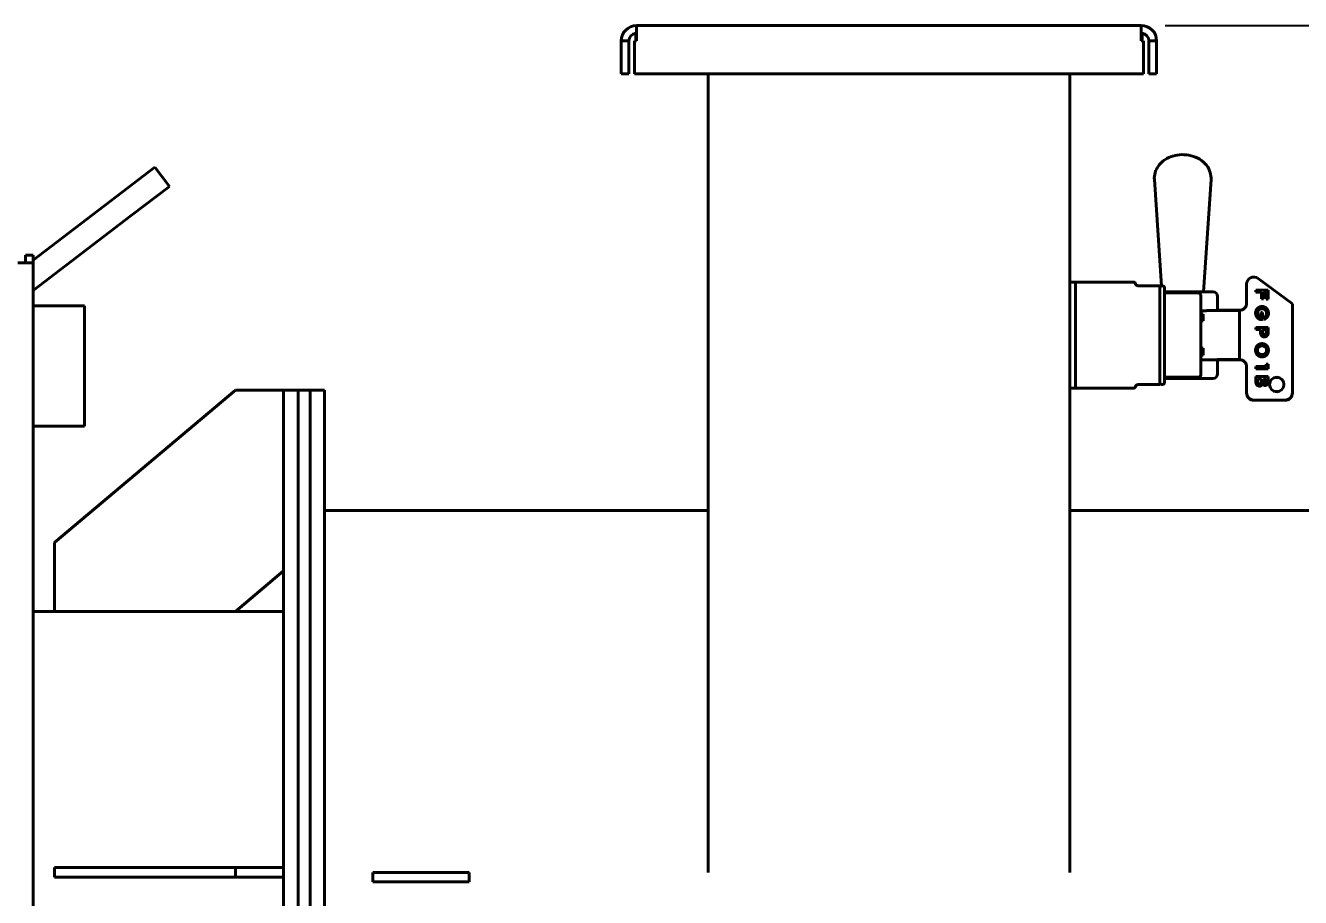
# Model space of a CAD drawing. Header units: millimetres. Extents: x 0 to 4756, y 0 to 3364.
# Drawn here: x 1486 to 2015, y 2426 to 2788 of the extents above; entities that cross this region are included whole.
import ezdxf

# ---------------------------------------------------------------- set-up
doc = ezdxf.new("R2010")
doc.units = ezdxf.units.MM
doc.header["$LTSCALE"] = 4
doc.layers.add('가시적인 것(ISO)', color=3, linetype='Continuous', lineweight=40)
doc.layers.add('치수(ISO)', color=2, linetype='Continuous', lineweight=25)
doc.styles.add('치수 텍스트_PSTEK_POSCO', font='isocp.shx')
doc.dimstyles.new('치수_PSTEK_POSCO', dxfattribs={"dimscale": 4, "dimtxt": 5, "dimasz": 2.5, "dimexe": 2, "dimexo": 2.5, "dimgap": 1, "dimtad": 1, "dimrnd": 1e-08, "dimdsep": 46, "dimtxsty": '치수 텍스트_PSTEK_POSCO', "dimcen": 0.09, "dimdle": 10, "dimclrd": 7, "dimclre": 7, "dimclrt": 2, "dimadec": 1, "dimazin": 2, "dimtfac": 1, "dimtmove": 0, "dimatfit": 3, "dimfxl": 0, "dimtolj": 1, "dimlwd": -1, "dimlwe": -1, "dimarcsym": 0})

# ---------------------------------------------------------------- blocks, each defined once
blk = doc.blocks.new('*D29')
at = {"layer": 'Defpoints', "color": 0}
for p in [(1948.87, 2787.98), (1998.87, 2204.53), (2282.96, 2204.53)]:
    blk.add_point(p, dxfattribs=at)
at = {"layer": '치수(ISO)', "color": 7}
for p, q in [((1958.87, 2787.98), (2290.96, 2787.98)), ((2282.96, 2777.98), (2282.96, 2214.53)), ((2008.87, 2204.53), (2290.96, 2204.53))]:
    blk.add_line(p, q, dxfattribs=at)
for points in [[(2281.29, 2777.98), (2284.63, 2777.98), (2282.96, 2787.98)], [(2281.29, 2214.53), (2284.63, 2214.53), (2282.96, 2204.53)]]:
    blk.add_solid(points, dxfattribs=at)
at = {"layer": '치수(ISO)', "color": 2, "insert": (2268.96, 2459.84), "char_height": 20, "attachment_point": 4, "rotation": 90, "style": '치수 텍스트_PSTEK_POSCO'}
blk.add_mtext('\\A1;583.45', dxfattribs=at)
blk = doc.blocks.new('*D30')
at = {"layer": 'Defpoints', "color": 0}
for p in [(1948.87, 2787.98), (2095.27, 2236.78), (2215.27, 2236.78)]:
    blk.add_point(p, dxfattribs=at)
at = {"layer": '치수(ISO)', "color": 7}
for p, q in [((1958.87, 2787.98), (2223.27, 2787.98)), ((2215.27, 2777.98), (2215.27, 2246.78)), ((2105.27, 2236.78), (2223.27, 2236.78))]:
    blk.add_line(p, q, dxfattribs=at)
for points in [[(2213.6, 2777.98), (2216.94, 2777.98), (2215.27, 2787.98)], [(2213.6, 2246.78), (2216.94, 2246.78), (2215.27, 2236.78)]]:
    blk.add_solid(points, dxfattribs=at)
at = {"layer": '치수(ISO)', "color": 2, "insert": (2201.27, 2485.78), "char_height": 20, "attachment_point": 4, "rotation": 90, "style": '치수 텍스트_PSTEK_POSCO'}
blk.add_mtext('\\A1;551.2', dxfattribs=at)
blk = doc.blocks.new('*D31')
at = {"layer": 'Defpoints', "color": 0}
for p in [(1367.11, 2981.58), (1948.87, 2787.98), (2282.96, 2787.98)]:
    blk.add_point(p, dxfattribs=at)
at = {"layer": '치수(ISO)', "color": 7}
for p, q in [((1377.11, 2981.58), (2290.96, 2981.58)), ((2282.96, 2971.58), (2282.96, 2797.98)), ((1958.87, 2787.98), (2290.96, 2787.98))]:
    blk.add_line(p, q, dxfattribs=at)
for points in [[(2281.29, 2971.58), (2284.63, 2971.58), (2282.96, 2981.58)], [(2281.29, 2797.98), (2284.63, 2797.98), (2282.96, 2787.98)]]:
    blk.add_solid(points, dxfattribs=at)
at = {"layer": '치수(ISO)', "color": 2, "insert": (2268.96, 2858.25), "char_height": 20, "attachment_point": 4, "rotation": 90, "style": '치수 텍스트_PSTEK_POSCO'}
blk.add_mtext('\\A1;193.6', dxfattribs=at)

msp = doc.modelspace()

# ---------------------------------------------------------------- linework, layer by layer
at = {"layer": '가시적인 것(ISO)'}
for p, q in [((1739.6692, 2787.9774), (1739.6692, 2781.5774)), ((1739.6692, 2787.9774), (1948.8692, 2787.9774)), ((1948.8692, 2781.5774), (1948.8692, 2787.9774)), ((1736.4692, 2781.5774), (1733.2692, 2781.5774)), ((1733.2692, 2781.5774), (1733.2692, 2767.9774)), ((1736.4692, 2781.5774), (1736.4692, 2767.9774)), ((1738.7319, 2767.9774), (1738.7319, 2781.5774)), ((1738.7319, 2781.5774), (1739.6692, 2781.5774)), ((1739.2692, 2781.7774), (1739.2692, 2784.7774)), ((1739.6692, 2784.7774), (1739.2692, 2784.7774)), ((1739.2692, 2781.7774), (1739.6692, 2781.7774)), ((1949.2692, 2784.7774), (1948.8692, 2784.7774)), ((1948.8692, 2781.7774), (1949.2692, 2781.7774)), ((1948.8692, 2781.5774), (1949.8065, 2781.5774)), ((1949.2692, 2781.7774), (1949.2692, 2784.7774)), ((1949.8065, 2781.5774), (1949.8065, 2767.9774)), ((1952.0692, 2781.5774), (1952.0692, 2767.9774)), ((1952.0692, 2781.5774), (1955.2692, 2781.5774)), ((1955.2692, 2767.9774), (1955.2692, 2781.5774)), ((1736.4692, 2767.9774), (1733.2692, 2767.9774)), ((1949.8065, 2767.9774), (1738.7319, 2767.9774)), ((1769.2692, 2767.9774), (1769.2692, 2436.7774)), ((1919.2692, 2767.9774), (1919.2692, 2436.7774)), ((1952.0692, 2767.9774), (1955.2692, 2767.9774)), ((1523.9962, 2717.0643), (1539.8822, 2729.2148)), ((1545.9575, 2721.2718), (1539.8822, 2729.2148)), ((1957.2189, 2680.014), (1954.3246, 2724.0817)), ((1974.7595, 2677.5774), (1977.8138, 2724.0817)), ((1545.9575, 2721.2718), (1530.0715, 2709.1213)), ((1489.4692, 2690.6561), (1523.9962, 2717.0643)), ((1530.0715, 2709.1213), (1489.4692, 2678.0664)), ((1486.2692, 2689.5774), (1486.2692, 2692.6774)), ((1486.2692, 2692.6774), (1489.4692, 2692.6774)), ((1489.4692, 2692.6774), (1489.4692, 2689.5774)), ((1488.6118, 2689.5774), (1483.0692, 2689.5774)), ((1489.4692, 2689.5774), (1488.6118, 2689.5774)), ((1489.4692, 2689.5774), (1489.4692, 2183.9774)), ((1919.2692, 2681.5774), (1921.5692, 2681.5774)), ((1945.5692, 2681.5774), (1921.5692, 2681.5774)), ((1921.5692, 2637.5774), (1921.5692, 2681.5774)), ((1921.5692, 2637.5774), (1921.5692, 2681.5774)), ((1992.5692, 2680.6622), (1992.5692, 2680.6593)), ((1992.5692, 2672.8489), (1992.5692, 2680.6593)), ((1997.3488, 2683.076), (2011.5692, 2672.6038)), ((1997.3488, 2683.0736), (2011.5692, 2672.599)), ((1956.5692, 2680.0774), (1947.5057, 2680.0774)), ((1956.5692, 2639.0774), (1956.5692, 2680.0774)), ((1958.5692, 2640.0774), (1958.5692, 2679.0774)), ((1958.5692, 2677.5774), (1978.5692, 2677.5774)), ((1972.5692, 2677.0774), (1958.5692, 2677.0774)), ((1973.5692, 2643.0774), (1973.5692, 2676.0774)), ((1980.5692, 2669.8499), (1980.5692, 2675.5774)), ((1996.3968, 2678.2368), (1996.3968, 2677.3198)), ((2001.5334, 2678.2368), (1996.3968, 2678.2368)), ((2001.5334, 2678.2365), (1996.3968, 2678.2365)), ((1996.3968, 2677.3198), (1998.7205, 2677.3198)), ((1998.7205, 2677.3198), (1998.7205, 2674.612)), ((1999.5155, 2677.3198), (2000.7385, 2677.3198)), ((1999.5155, 2674.612), (1999.5155, 2677.3198)), ((2000.7385, 2677.3198), (2000.7385, 2674.548)), ((2001.5334, 2674.548), (2001.5334, 2678.2368)), ((1489.4692, 2671.7774), (1510.7692, 2671.7774)), ((1510.7692, 2621.7774), (1510.7692, 2671.7774)), ((1980.3675, 2669.8274), (1977.0508, 2669.8274)), ((1980.3675, 2669.8499), (1989.5692, 2669.8499)), ((1980.3675, 2669.801), (1980.3675, 2669.8499)), ((1980.3675, 2669.801), (1989.5692, 2669.801)), ((1980.5692, 2669.8554), (1989.5692, 2669.8554)), ((1989.5692, 2649.4057), (1989.5692, 2669.801)), ((1998.7205, 2674.612), (1999.5155, 2674.612)), ((2000.7385, 2674.548), (2001.5334, 2674.548)), ((2011.5692, 2672.6038), (2011.5692, 2672.599)), ((2011.5692, 2672.599), (2011.5692, 2635.6115)), ((1974.5692, 2668.2453), (1973.5692, 2668.2453)), ((1974.5692, 2666.7592), (1973.5692, 2666.7592)), ((1974.5692, 2666.5385), (1973.5692, 2666.5385)), ((1974.5692, 2665.4914), (1973.5692, 2665.4914)), ((1974.5692, 2668.2453), (1974.5692, 2665.4914)), ((1997.0694, 2668.6773), (1997.0694, 2668.6776)), ((1998.4148, 2668.9479), (1998.4148, 2666.8982)), ((1999.2097, 2668.9479), (1998.4148, 2668.9479)), ((1999.2097, 2668.9477), (1998.4148, 2668.9477)), ((1998.4148, 2666.8979), (1998.4148, 2666.8982)), ((1999.2097, 2665.9822), (1999.2097, 2668.9479)), ((1999.8031, 2667.0137), (1999.8031, 2666.0853)), ((2000.8608, 2668.6773), (2000.8608, 2668.6776)), ((1996.3968, 2662.7709), (1996.3968, 2661.854)), ((2001.5334, 2662.7709), (1996.3968, 2662.7709)), ((2001.5334, 2662.7707), (1996.3968, 2662.7707)), ((1996.3968, 2661.854), (1998.3536, 2661.854)), ((1998.3536, 2661.854), (1998.3536, 2660.426)), ((1999.1486, 2660.5617), (1999.1486, 2661.854)), ((1999.1486, 2661.854), (2000.7385, 2661.854)), ((1999.1486, 2660.5614), (1999.1486, 2660.5617)), ((1999.9368, 2659.7753), (1999.9368, 2659.7756)), ((2000.7385, 2661.854), (2000.7385, 2660.5617)), ((2000.7385, 2660.5614), (2000.7385, 2660.5617)), ((2001.5334, 2660.426), (2001.5334, 2662.7709)), ((1974.5692, 2654.1066), (1973.5692, 2654.1066)), ((1974.5692, 2654.1066), (1974.5692, 2651.2056)), ((1998.9651, 2656.0464), (1998.9651, 2656.0467)), ((1974.5692, 2652.6163), (1973.5692, 2652.6163)), ((1974.5692, 2651.2056), (1973.5692, 2651.2056)), ((1980.3675, 2649.3274), (1973.5692, 2649.3274)), ((1989.5692, 2649.4057), (1980.3675, 2649.4057)), ((1980.3675, 2649.3274), (1980.3675, 2649.4057)), ((1989.5692, 2649.4057), (1980.3675, 2649.4057)), ((1980.3948, 2649.3728), (1980.3675, 2649.3274)), ((1989.5692, 2649.3537), (1980.3833, 2649.3537)), ((1989.5692, 2649.3537), (1980.3833, 2649.3537)), ((1980.5692, 2643.5774), (1980.5692, 2649.3537)), ((1989.5692, 2649.3483), (1980.5692, 2649.3483)), ((1997.0694, 2653.2889), (1997.0694, 2653.2891)), ((1998.9584, 2651.4617), (1998.9584, 2651.4619)), ((2000.8608, 2653.2889), (2000.8608, 2653.2891)), ((1992.5692, 2635.6115), (1992.5692, 2646.4068)), ((1996.3968, 2646.5104), (1996.3968, 2645.5935)), ((2000.7385, 2646.5104), (1996.3968, 2646.5104)), ((2000.7385, 2646.5102), (1996.3968, 2646.5102)), ((1996.3968, 2645.5935), (2001.5334, 2645.5935)), ((2001.5334, 2647.5936), (2000.7385, 2647.5936)), ((2000.7385, 2647.5936), (2000.7385, 2646.5104)), ((2001.5334, 2647.5933), (2000.7385, 2647.5933)), ((2000.7385, 2646.5102), (2000.7385, 2646.5104)), ((2001.5334, 2645.5935), (2001.5334, 2647.5936)), ((1956.5692, 2639.0774), (1947.5057, 2639.0774)), ((1972.5692, 2642.0774), (1958.5692, 2642.0774)), ((1958.5692, 2641.5774), (1978.5692, 2641.5774)), ((1996.3968, 2642.4147), (1996.3968, 2640.1367)), ((2001.5334, 2642.4147), (1996.3968, 2642.4147)), ((2001.5334, 2642.4145), (1996.3968, 2642.4145)), ((1997.1917, 2640.1577), (1997.1917, 2641.4978)), ((1997.1917, 2641.4978), (1998.7817, 2641.4978)), ((1997.1917, 2640.1574), (1997.1917, 2640.1577)), ((1997.9867, 2639.358), (1997.9867, 2639.3582)), ((1998.7817, 2641.4978), (1998.7817, 2640.1577)), ((1998.7817, 2640.1574), (1998.7817, 2640.1577)), ((1999.5766, 2640.2389), (1999.5766, 2641.4978)), ((1999.5766, 2641.4978), (2000.7385, 2641.4978)), ((1999.5766, 2640.2386), (1999.5766, 2640.2389)), ((2000.1575, 2639.6025), (2000.1575, 2639.6028)), ((2000.7385, 2641.4978), (2000.7385, 2640.2389)), ((2000.7385, 2640.2386), (2000.7385, 2640.2389)), ((2001.5334, 2640.2503), (2001.5334, 2642.4147)), ((1573.2692, 2636.7774), (1498.2692, 2573.5899)), ((1593.2692, 2636.7774), (1573.2692, 2636.7774)), ((1593.2692, 2636.7674), (1593.2692, 2636.7774)), ((1593.2692, 2636.7774), (1599.2692, 2636.7774)), ((1593.2692, 2636.7674), (1593.2692, 2438.7774)), ((1599.2692, 2236.7774), (1599.2692, 2636.7774)), ((1599.2692, 2636.7774), (1599.2692, 2236.7774)), ((1604.2692, 2636.7774), (1599.2692, 2636.7774)), ((1604.2692, 2236.7774), (1604.2692, 2636.7774)), ((1604.2692, 2636.7774), (1610.2692, 2636.7774)), ((1604.2692, 2236.7774), (1604.2692, 2636.7774)), ((1610.2692, 2236.7774), (1610.2692, 2636.7774)), ((1919.2692, 2637.5774), (1921.5692, 2637.5774)), ((1945.5692, 2637.5774), (1921.5692, 2637.5774)), ((1992.5692, 2635.5595), (1992.5692, 2635.6115)), ((1992.5692, 2635.5573), (1992.5692, 2635.5595)), ((2011.5692, 2635.5595), (2011.5692, 2635.6115)), ((2011.5692, 2635.5595), (2011.5692, 2635.5573)), ((2008.5692, 2632.6125), (1995.5692, 2632.6125)), ((2008.5692, 2632.5605), (1995.5692, 2632.5605)), ((2008.5692, 2632.559), (1995.5692, 2632.559)), ((1489.4692, 2621.7774), (1510.7692, 2621.7774)), ((1610.2692, 2586.7774), (1769.2692, 2586.7774)), ((1919.2692, 2586.7774), (2078.2692, 2586.7774)), ((1498.2692, 2573.5899), (1498.2692, 2544.9274)), ((1573.2692, 2544.9274), (1593.2692, 2561.7774)), ((1489.4692, 2544.9274), (1498.2692, 2544.9274)), ((1498.2692, 2544.9274), (1573.2692, 2544.9274)), ((1573.2692, 2544.9274), (1593.2692, 2544.9274)), ((1498.2692, 2438.7774), (1573.2692, 2438.7774)), ((1498.2692, 2434.7774), (1498.2692, 2438.7774)), ((1573.2692, 2438.7774), (1593.2692, 2438.7774)), ((1573.2692, 2434.7774), (1573.2692, 2438.7774)), ((1593.2692, 2438.7774), (1593.2692, 2436.7774)), ((1573.2692, 2434.7774), (1498.2692, 2434.7774)), ((1593.2692, 2434.7774), (1573.2692, 2434.7774)), ((1593.2692, 2436.7774), (1593.2692, 2434.7774)), ((1593.2692, 2434.7774), (1593.2692, 2236.7874)), ((1670.2692, 2436.7774), (1630.2692, 2436.7774)), ((1630.2692, 2436.7774), (1630.2692, 2432.7774)), ((1670.2692, 2432.7774), (1630.2692, 2432.7774)), ((1670.2692, 2436.7774), (1670.2692, 2432.7774))]:
    msp.add_line(p, q, dxfattribs=at)
for centre, radius, start, end in [((1739.6692, 2781.5774), 6.4, 90, 180), ((1948.8692, 2781.5774), 6.4, 0, 90), ((1739.6692, 2781.5774), 3.2, 97.180756, 180), ((1948.8692, 2781.5774), 3.2, 0, 82.819244), ((1945.5692, 2680.5774), 1, 14.477512, 90), ((1947.5057, 2681.0774), 1, 194.477512, 270), ((1957.5692, 2679.0774), 1, 0, 180), ((1972.5692, 2676.0774), 1, 0, 90), ((1978.5692, 2675.5774), 2, 0, 90), ((1978.5692, 2643.5774), 2, 270, 0), ((1945.5692, 2638.5774), 1, 270, 345.522488), ((1947.5057, 2638.0774), 1, 90, 165.522488), ((1957.5692, 2640.0774), 1, 180, 0), ((1972.5692, 2643.0774), 1, 270, 0)]:
    msp.add_arc(centre, radius, start, end, dxfattribs=at)
for centre, major_axis, ratio, start_param, end_param in [((1995.5692, 2680.6622), (-3, 0), 0.99942717, 4.07736224, 6.28318531), ((1995.5692, 2680.6593), (-3, 0), 0.99966201, 4.07736224, 6.28318531), ((1989.5692, 2672.8536), (3, 0), 0.99942717, 4.71238898, 6.28318531), ((1989.5692, 2672.8489), (3, 0), 0.99966201, 4.71238898, 6.28318531), ((1989.5692, 2646.4068), (3, 0), 0.99966201, 0, 1.57079633), ((1989.5692, 2646.3548), (3, 0), 0.99966201, 0, 1.57079633), ((1989.5692, 2646.35), (3, 0), 0.99942717, 0, 1.57079633), ((2005.0692, 2639.0583), (-3, 0), 0.99966201, 3.15026146, 6.2745165), ((2005.0692, 2639.0553), (-3, 0), 0.99942717, 3.15076792, 6.27401004), ((2005.0692, 2639.123), (3, 0), 0.99942717, 3.15288027, 6.27189769), ((1995.5692, 2635.6115), (-3, 0), 0.99966201, 0, 1.57079633), ((1995.5692, 2635.5595), (-3, 0), 0.99966201, 0, 1.57079633), ((1995.5692, 2635.5573), (-3, 0), 0.99942717, 0, 1.57079633), ((2008.5692, 2635.6115), (3, 0), 0.99966201, 4.71238898, 6.28318531), ((2008.5692, 2635.5595), (3, 0), 0.99966201, 4.71238898, 6.28318531), ((2008.5692, 2635.5573), (3, 0), 0.99942717, 4.71238898, 6.28318531)]:
    msp.add_ellipse(centre, major_axis=major_axis, ratio=ratio, start_param=start_param, end_param=end_param, dxfattribs=at)
msp.add_ellipse((2005.0692, 2639.1103), major_axis=(3, 0), ratio=0.99966201, dxfattribs=at)
for points, knots in [([(1954.3246, 2724.0817), (1954.2613, 2725.0449), (1954.3689, 2726.0219), (1954.8981, 2727.8863), (1955.3271, 2728.767), (1956.4643, 2730.426), (1957.1996, 2731.1769), (1958.9448, 2732.5315), (1959.9813, 2733.0925), (1962.2549, 2733.9624), (1963.5038, 2734.241), (1966.059, 2734.4711), (1967.3664, 2734.4144), (1969.9174, 2733.9514), (1971.162, 2733.5465), (1973.44, 2732.3769), (1974.4836, 2731.6268), (1976.1421, 2729.8468), (1976.7948, 2728.8641), (1977.6025, 2726.8185), (1977.8146, 2725.7947), (1977.8344, 2724.5359), (1977.8287, 2724.3084), (1977.8138, 2724.0817)], [3.09518424, 3.09518424, 3.09518424, 3.09518424, 3.33969521, 3.33969521, 3.59292308, 3.59292308, 3.88048774, 3.88048774, 4.21642793, 4.21642793, 4.58574246, 4.58574246, 4.96368822, 4.96368822, 5.34045636, 5.34045636, 5.70060339, 5.70060339, 6.01093991, 6.01093991, 6.27204954, 6.27204954, 6.32959372, 6.32959372, 6.32959372, 6.32959372]), ([(1973.5692, 2669.7726), (1973.5845, 2669.7708), (1973.6, 2669.769), (1973.6593, 2669.7622), (1973.7046, 2669.7571), (1973.9325, 2669.7328), (1974.1419, 2669.7141), (1974.5904, 2669.6871), (1974.8298, 2669.679), (1975.07, 2669.679)], [0.458167352, 0.458167352, 0.458167352, 0.458167352, 0.465085274, 0.465085274, 0.483988205, 0.483988205, 0.555536014, 0.555536014, 0.627117771, 0.627117771, 0.627117771, 0.627117771]), ([(1975.07, 2669.679), (1975.3088, 2669.679), (1975.5464, 2669.687), (1975.9927, 2669.7137), (1976.201, 2669.7323), (1976.4283, 2669.7565), (1976.4737, 2669.7615), (1976.6984, 2669.7875), (1976.8404, 2669.8068), (1976.9905, 2669.8239), (1977.0296, 2669.8273), (1977.0508, 2669.8273)], [0, 0, 0, 0, 0.071625418, 0.071625418, 0.143338295, 0.143338295, 0.162219265, 0.162219265, 0.241274913, 0.241274913, 0.287573056, 0.287573056, 0.287573056, 0.287573056]), ([(1998.9651, 2671.4514), (1998.9189, 2671.4511), (1998.8276, 2671.4504), (1998.692, 2671.4383), (1998.5587, 2671.4246), (1998.4282, 2671.4005), (1998.3, 2671.3728), (1998.1747, 2671.3356), (1998.0518, 2671.2941), (1997.9311, 2671.2459), (1997.8135, 2671.1908), (1997.6981, 2671.1292), (1997.5853, 2671.0616), (1997.4756, 2670.9865), (1997.3672, 2670.907), (1997.263, 2670.8187), (1997.1597, 2670.7261), (1997.0287, 2670.5926), (1996.8755, 2670.419), (1996.7156, 2670.1972), (1996.5786, 2669.9672), (1996.4673, 2669.7272), (1996.3809, 2669.4779), (1996.3201, 2669.2193), (1996.2813, 2668.9516), (1996.2768, 2668.7698), (1996.2745, 2668.6776)], [0, 0, 0, 0, 0.03228892, 0.06377578, 0.09514752, 0.12589367, 0.15646522, 0.18683261, 0.21717714, 0.24715024, 0.2776276, 0.30790591, 0.33856569, 0.36950229, 0.40084952, 0.43246207, 0.4649301, 0.4978326, 0.56315603, 0.62661665, 0.68870097, 0.75005933, 0.81131419, 0.87287457, 0.93559354, 1, 1, 1, 1]), ([(1998.9651, 2671.4511), (1998.9189, 2671.4508), (1998.8276, 2671.4502), (1998.692, 2671.438), (1998.5587, 2671.4244), (1998.4282, 2671.4002), (1998.3, 2671.3726), (1998.1747, 2671.3354), (1998.0518, 2671.2938), (1997.9311, 2671.2457), (1997.8135, 2671.1905), (1997.6981, 2671.1289), (1997.5853, 2671.0614), (1997.4756, 2670.9862), (1997.3672, 2670.9067), (1997.263, 2670.8185), (1997.1597, 2670.7258), (1997.0287, 2670.5924), (1996.8755, 2670.4187), (1996.7156, 2670.197), (1996.5786, 2669.967), (1996.4673, 2669.7269), (1996.3809, 2669.4776), (1996.3201, 2669.219), (1996.2813, 2668.9515), (1996.2768, 2668.7697), (1996.2745, 2668.6776)], [0, 0, 0, 0, 0.032288924, 0.063775784, 0.095147518, 0.12589367, 0.156465217, 0.186832608, 0.217177139, 0.247150238, 0.277627605, 0.307905909, 0.338565691, 0.369502288, 0.400849522, 0.432462066, 0.464930099, 0.497832599, 0.563156031, 0.626616653, 0.688700974, 0.750059326, 0.81131419, 0.872874567, 0.935593541, 0.999939383, 0.999939383, 0.999939383, 0.999939383]), ([(1997.0694, 2668.6776), (1997.071, 2668.743), (1997.074, 2668.8714), (1997.1014, 2669.0596), (1997.1464, 2669.2391), (1997.2088, 2669.4106), (1997.2892, 2669.5733), (1997.3878, 2669.7275), (1997.5039, 2669.8733), (1997.6371, 2670.0081), (1997.7808, 2670.1318), (1997.9334, 2670.2387), (1998.0909, 2670.3305), (1998.2545, 2670.4051), (1998.4241, 2670.463), (1998.5992, 2670.5037), (1998.7803, 2670.5295), (1998.9029, 2670.5328), (1998.9651, 2670.5344)], [0, 0, 0, 0, 0.06640324, 0.13047406, 0.19287056, 0.25419293, 0.31555542, 0.37695885, 0.43982936, 0.50459029, 0.56931483, 0.63225193, 0.69358454, 0.75440621, 0.81457962, 0.87541248, 0.93682955, 1, 1, 1, 1]), ([(2001.6557, 2668.6776), (2001.6534, 2668.7698), (2001.6489, 2668.9516), (2001.6102, 2669.2193), (2001.5494, 2669.4779), (2001.463, 2669.7272), (2001.3515, 2669.9672), (2001.2147, 2670.1976), (2001.0536, 2670.4186), (2000.9007, 2670.5928), (2000.7695, 2670.7257), (2000.6672, 2670.8195), (2000.5621, 2670.9063), (2000.4546, 2670.9868), (2000.3449, 2671.0615), (2000.232, 2671.1295), (2000.1161, 2671.1902), (1999.9988, 2671.2465), (1999.8779, 2671.2936), (1999.7553, 2671.3359), (1999.6302, 2671.3728), (1999.502, 2671.4005), (1999.3715, 2671.4246), (1999.2382, 2671.4383), (1999.1026, 2671.4504), (1999.0113, 2671.4511), (1998.9651, 2671.4514)], [0, 0, 0, 0, 0.06440966, 0.12713175, 0.18869519, 0.2499531, 0.3113145, 0.37340191, 0.43699638, 0.50232306, 0.5352272, 0.56753231, 0.59931765, 0.63048805, 0.66142618, 0.69208749, 0.72256393, 0.75284128, 0.78302271, 0.81315811, 0.84352701, 0.87410007, 0.90484775, 0.93622105, 0.96770947, 1, 1, 1, 1]), ([(2001.6557, 2668.6776), (2001.6534, 2668.7697), (2001.6489, 2668.9515), (2001.6102, 2669.219), (2001.5494, 2669.4776), (2001.463, 2669.727), (2001.3515, 2669.9669), (2001.2147, 2670.1973), (2001.0536, 2670.4184), (2000.9007, 2670.5925), (2000.7695, 2670.7254), (2000.6672, 2670.8192), (2000.5621, 2670.906), (2000.4546, 2670.9866), (2000.3449, 2671.0613), (2000.232, 2671.1293), (2000.1161, 2671.1899), (1999.9988, 2671.2462), (1999.8779, 2671.2933), (1999.7553, 2671.3356), (1999.6302, 2671.3725), (1999.502, 2671.4002), (1999.3715, 2671.4244), (1999.2382, 2671.438), (1999.1026, 2671.4502), (1999.0113, 2671.4508), (1998.9651, 2671.4511)], [0.000060535, 0.000060535, 0.000060535, 0.000060535, 0.064409661, 0.127131752, 0.188695189, 0.249953097, 0.311314499, 0.373401906, 0.436996381, 0.50232306, 0.535227196, 0.567532306, 0.599317654, 0.630488046, 0.66142618, 0.692087487, 0.722563928, 0.752841282, 0.783022705, 0.813158105, 0.843527005, 0.874100073, 0.904847752, 0.936221046, 0.967709471, 1, 1, 1, 1]), ([(1998.9651, 2670.5344), (1999.0263, 2670.5327), (1999.1474, 2670.5294), (1999.326, 2670.5039), (1999.4992, 2670.4624), (1999.6677, 2670.4057), (1999.8303, 2670.3297), (1999.9882, 2670.2391), (2000.1409, 2670.1315), (2000.2854, 2670.0078), (2000.4207, 2669.8737), (2000.5374, 2669.7271), (2000.6383, 2669.5737), (2000.7194, 2669.4106), (2000.7832, 2669.2393), (2000.8275, 2669.0595), (2000.8566, 2668.8715), (2000.8594, 2668.743), (2000.8608, 2668.6776)], [0, 0, 0, 0, 0.06228214, 0.12313777, 0.18310441, 0.24335663, 0.30366895, 0.3653625, 0.42838203, 0.49343794, 0.5587387, 0.62189388, 0.68372852, 0.7453156, 0.80683019, 0.86930842, 0.93350979, 1, 1, 1, 1]), ([(1996.2745, 2668.6776), (1996.2769, 2668.6011), (1996.2816, 2668.4477), (1996.3152, 2668.2176), (1996.3711, 2667.9879), (1996.4488, 2667.7582), (1996.5491, 2667.5286), (1996.6719, 2667.2997), (1996.8164, 2667.0704), (1996.9523, 2666.882), (1997.0725, 2666.7348), (1997.1713, 2666.6319), (1997.2756, 2666.5357), (1997.3867, 2666.448), (1997.5041, 2666.3671), (1997.6276, 2666.294), (1997.758, 2666.2286), (1997.894, 2666.1702), (1998.0371, 2666.1211), (1998.1858, 2666.0775), (1998.341, 2666.0428), (1998.5027, 2666.0147), (1998.6704, 2665.995), (1998.8448, 2665.9827), (1999.0253, 2665.9777), (1999.1476, 2665.9807), (1999.2097, 2665.9822)], [0, 0, 0, 0, 0.05117717, 0.10258999, 0.15517471, 0.20912061, 0.26463122, 0.32255965, 0.38265442, 0.44578765, 0.47785534, 0.50963961, 0.54114294, 0.57267433, 0.6042201, 0.63639864, 0.66859127, 0.70170142, 0.73531123, 0.76968497, 0.80528255, 0.84159102, 0.87934, 0.91819969, 0.95846551, 1, 1, 1, 1]), ([(1998.4148, 2666.8982), (1998.375, 2666.9129), (1998.2951, 2666.9425), (1998.1782, 2666.9978), (1998.0624, 2667.061), (1997.9477, 2667.1325), (1997.8351, 2667.2134), (1997.7225, 2667.3011), (1997.6125, 2667.3992), (1997.5023, 2667.5026), (1997.4001, 2667.6159), (1997.3116, 2667.7404), (1997.2367, 2667.8739), (1997.1756, 2668.0168), (1997.1276, 2668.1688), (1997.0933, 2668.3299), (1997.0731, 2668.5007), (1997.0707, 2668.6177), (1997.0694, 2668.6776)], [0, 0, 0, 0, 0.05318797, 0.10705303, 0.16218644, 0.21879193, 0.27673147, 0.3362687, 0.39805718, 0.46171431, 0.52602663, 0.58940666, 0.65316425, 0.71803149, 0.78432244, 0.85304993, 0.92474576, 1, 1, 1, 1]), ([(1998.4148, 2666.8979), (1998.375, 2666.9126), (1998.2951, 2666.9422), (1998.1782, 2666.9975), (1998.0624, 2667.0607), (1997.9477, 2667.1322), (1997.8351, 2667.2131), (1997.7225, 2667.3009), (1997.6125, 2667.3989), (1997.5023, 2667.5023), (1997.4001, 2667.6157), (1997.3116, 2667.7401), (1997.2367, 2667.8736), (1997.1756, 2668.0166), (1997.1276, 2668.1685), (1997.0933, 2668.3297), (1997.0731, 2668.5004), (1997.0707, 2668.6174), (1997.0694, 2668.6773)], [0, 0, 0, 0, 0.05318797, 0.10705303, 0.16218644, 0.21879193, 0.27673147, 0.3362687, 0.39805718, 0.46171431, 0.52602663, 0.58940666, 0.65316425, 0.71803149, 0.78432244, 0.85304993, 0.92474576, 1, 1, 1, 1]), ([(1999.8031, 2666.0853), (1999.8717, 2666.108), (2000.0074, 2666.153), (2000.2016, 2666.2401), (2000.3861, 2666.3396), (2000.5605, 2666.4531), (2000.7236, 2666.5823), (2000.877, 2666.7248), (2001.0193, 2666.882), (2001.1509, 2667.0514), (2001.2689, 2667.2314), (2001.372, 2667.4189), (2001.461, 2667.6122), (2001.5314, 2667.813), (2001.587, 2668.0199), (2001.6271, 2668.2335), (2001.6516, 2668.4535), (2001.6544, 2668.6024), (2001.6557, 2668.6776)], [0, 0, 0, 0, 0.063374915, 0.125434694, 0.186460742, 0.247233484, 0.307729912, 0.368833346, 0.430759571, 0.493705985, 0.556880924, 0.619424008, 0.68145798, 0.743422033, 0.805927639, 0.869346907, 0.934005383, 1, 1, 1, 1]), ([(2000.8608, 2668.6776), (2000.8599, 2668.6279), (2000.8583, 2668.5302), (2000.8428, 2668.3864), (2000.8165, 2668.2487), (2000.783, 2668.1159), (2000.7364, 2667.9898), (2000.6812, 2667.8687), (2000.6148, 2667.7538), (2000.5392, 2667.6452), (2000.457, 2667.5435), (2000.3735, 2667.446), (2000.2847, 2667.3574), (2000.1946, 2667.2743), (2000.1013, 2667.1982), (2000.0051, 2667.1298), (1999.9059, 2667.0678), (1999.8374, 2667.0318), (1999.8031, 2667.0137)], [0, 0, 0, 0, 0.07172454, 0.14104608, 0.20837252, 0.2739109, 0.33845577, 0.40219734, 0.46580792, 0.52954452, 0.59298722, 0.65454628, 0.71466134, 0.7738578, 0.83134583, 0.88834506, 0.9440704, 1, 1, 1, 1]), ([(2000.8608, 2668.6773), (2000.8599, 2668.6276), (2000.8583, 2668.5299), (2000.8428, 2668.3861), (2000.8165, 2668.2485), (2000.783, 2668.1157), (2000.7364, 2667.9895), (2000.6812, 2667.8684), (2000.6148, 2667.7536), (2000.5392, 2667.645), (2000.457, 2667.5432), (2000.3735, 2667.4458), (2000.2847, 2667.3572), (2000.1946, 2667.2741), (2000.1013, 2667.1979), (2000.0051, 2667.1295), (1999.9059, 2667.0675), (1999.8374, 2667.0315), (1999.8031, 2667.0135)], [0, 0, 0, 0, 0.07172454, 0.14104608, 0.20837252, 0.2739109, 0.33845577, 0.40219734, 0.46580792, 0.52954452, 0.59298722, 0.65454628, 0.71466134, 0.7738578, 0.83134583, 0.88834506, 0.9440704, 1, 1, 1, 1]), ([(1998.3536, 2660.426), (1998.3548, 2660.3766), (1998.3571, 2660.2786), (1998.3791, 2660.1337), (1998.4136, 2659.9924), (1998.4613, 2659.8543), (1998.5241, 2659.7202), (1998.5999, 2659.5898), (1998.6896, 2659.4631), (1998.7915, 2659.3414), (1998.9038, 2659.2278), (1999.0268, 2659.1292), (1999.1575, 2659.045), (1999.2968, 2658.9777), (1999.4433, 2658.9227), (1999.5988, 2658.8868), (1999.7619, 2658.8627), (1999.8734, 2658.86), (1999.9301, 2658.8586)], [0, 0, 0, 0, 0.05997973, 0.1189684, 0.17747374, 0.2364003, 0.29606904, 0.35686909, 0.4192894, 0.48432662, 0.54938338, 0.61289541, 0.67530614, 0.73771807, 0.80033796, 0.86475181, 0.93112072, 1, 1, 1, 1]), ([(1999.9368, 2659.7756), (1999.9084, 2659.7763), (1999.8527, 2659.7776), (1999.7711, 2659.7896), (1999.6932, 2659.8079), (1999.6202, 2659.8369), (1999.5498, 2659.8704), (1999.4851, 2659.9141), (1999.4237, 2659.9644), (1999.3497, 2660.0407), (1999.2695, 2660.1435), (1999.2011, 2660.2779), (1999.1556, 2660.4174), (1999.1509, 2660.5136), (1999.1486, 2660.5617)], [0, 0, 0, 0, 0.06892712, 0.135342126, 0.199892351, 0.262827391, 0.325800463, 0.388887497, 0.452088287, 0.518286634, 0.646878377, 0.766948586, 0.883443472, 1, 1, 1, 1]), ([(1999.9368, 2659.7753), (1999.9084, 2659.776), (1999.8527, 2659.7774), (1999.7711, 2659.7893), (1999.6932, 2659.8077), (1999.6202, 2659.8366), (1999.5498, 2659.8701), (1999.4851, 2659.9138), (1999.4237, 2659.9642), (1999.3497, 2660.0405), (1999.2695, 2660.1432), (1999.2011, 2660.2776), (1999.1556, 2660.4171), (1999.1509, 2660.5133), (1999.1486, 2660.5614)], [0, 0, 0, 0, 0.06892712, 0.135342126, 0.199892351, 0.262827391, 0.325800463, 0.388887497, 0.452088287, 0.518286634, 0.646878377, 0.766948586, 0.883443472, 1, 1, 1, 1]), ([(1999.9301, 2658.8586), (1999.9882, 2658.86), (2000.1019, 2658.8628), (2000.2683, 2658.8864), (2000.4263, 2658.9241), (2000.5762, 2658.9779), (2000.7168, 2659.0486), (2000.8509, 2659.1322), (2000.9742, 2659.2341), (2001.089, 2659.3476), (2001.1917, 2659.471), (2001.2829, 2659.5983), (2001.3611, 2659.7281), (2001.4235, 2659.8621), (2001.4722, 2659.9987), (2001.5081, 2660.1383), (2001.5298, 2660.2811), (2001.5322, 2660.3776), (2001.5334, 2660.426)], [0, 0, 0, 0, 0.06990935, 0.13693333, 0.20208557, 0.26532931, 0.3283129, 0.39144478, 0.45527375, 0.52066965, 0.58577214, 0.64849332, 0.70923813, 0.76812294, 0.82638424, 0.8838105, 0.94160867, 1, 1, 1, 1]), ([(2000.7385, 2660.5617), (2000.736, 2660.5136), (2000.731, 2660.4177), (2000.6881, 2660.278), (2000.6214, 2660.1438), (2000.5434, 2660.0412), (2000.4718, 2659.9636), (2000.4095, 2659.9142), (2000.3439, 2659.8704), (2000.2718, 2659.8362), (2000.1956, 2659.808), (2000.1137, 2659.7894), (2000.027, 2659.7776), (1999.9674, 2659.7763), (1999.9368, 2659.7756)], [0, 0, 0, 0, 0.1150066, 0.22951552, 0.34729841, 0.47280168, 0.53705832, 0.6000093, 0.66289545, 0.7257167, 0.7906769, 0.85733732, 0.9266507, 1, 1, 1, 1]), ([(2000.7385, 2660.5614), (2000.736, 2660.5134), (2000.731, 2660.4174), (2000.6881, 2660.2778), (2000.6214, 2660.1435), (2000.5434, 2660.041), (2000.4718, 2659.9633), (2000.4095, 2659.9139), (2000.3439, 2659.8701), (2000.2718, 2659.836), (2000.1956, 2659.8078), (2000.1137, 2659.7892), (2000.027, 2659.7773), (1999.9674, 2659.776), (1999.9368, 2659.7753)], [0, 0, 0, 0, 0.1150066, 0.22951552, 0.34729841, 0.47280168, 0.53705832, 0.6000093, 0.66289545, 0.7257167, 0.7906769, 0.85733732, 0.9266507, 1, 1, 1, 1]), ([(1998.9651, 2656.0467), (1998.8748, 2656.0444), (1998.6966, 2656.0401), (1998.4342, 2656.0002), (1998.1812, 2655.9377), (1997.9379, 2655.849), (1997.7042, 2655.7359), (1997.4809, 2655.5962), (1997.2667, 2655.432), (1997.0658, 2655.2441), (1996.8801, 2655.0398), (1996.7181, 2654.8217), (1996.5816, 2654.5926), (1996.469, 2654.3539), (1996.3816, 2654.1042), (1996.3197, 2653.844), (1996.2813, 2653.5733), (1996.2768, 2653.3892), (1996.2745, 2653.2958)], [0, 0, 0, 0, 0.06329086, 0.12493218, 0.18572682, 0.2458698, 0.3062199, 0.36753038, 0.43031134, 0.49528131, 0.56029276, 0.62369669, 0.68561229, 0.74707562, 0.80861646, 0.87087692, 0.93447734, 1, 1, 1, 1]), ([(1998.9651, 2656.0464), (1998.8748, 2656.0442), (1998.6966, 2656.0398), (1998.4342, 2655.9999), (1998.1812, 2655.9375), (1997.9379, 2655.8488), (1997.7042, 2655.7356), (1997.4809, 2655.5959), (1997.2667, 2655.4317), (1997.0658, 2655.2438), (1996.8801, 2655.0396), (1996.7181, 2654.8214), (1996.5816, 2654.5924), (1996.469, 2654.3536), (1996.3816, 2654.1039), (1996.3197, 2653.8437), (1996.2814, 2653.5732), (1996.2768, 2653.3892), (1996.2745, 2653.2958)], [0, 0, 0, 0, 0.063290864, 0.124932183, 0.185726818, 0.245869803, 0.306219899, 0.367530379, 0.430311335, 0.495281315, 0.560292764, 0.623696691, 0.685612291, 0.747075625, 0.808616459, 0.87087692, 0.934477338, 0.999939254, 0.999939254, 0.999939254, 0.999939254]), ([(1997.0694, 2653.2891), (1997.0711, 2653.3519), (1997.0742, 2653.4756), (1997.1005, 2653.6575), (1997.145, 2653.8319), (1997.2047, 2654.0002), (1997.2841, 2654.1601), (1997.3792, 2654.3134), (1997.4926, 2654.4587), (1997.622, 2654.5951), (1997.7627, 2654.7201), (1997.9124, 2654.83), (1998.07, 2654.9219), (1998.2341, 2654.9977), (1998.4051, 2655.0576), (1998.5835, 2655.0993), (1998.7688, 2655.1247), (1998.8946, 2655.128), (1998.9584, 2655.1297)], [0, 0, 0, 0, 0.06421689, 0.126386632, 0.187515767, 0.248082018, 0.308664899, 0.369656842, 0.432317569, 0.496816204, 0.561637086, 0.624554509, 0.686435331, 0.747773999, 0.809152416, 0.871392049, 0.934807209, 1, 1, 1, 1]), ([(1998.9584, 2655.1297), (1999.0235, 2655.1281), (1999.1512, 2655.1248), (1999.3391, 2655.0994), (1999.5196, 2655.0574), (1999.6928, 2654.9981), (1999.8582, 2654.9221), (2000.016, 2654.8297), (2000.1665, 2654.7204), (2000.3072, 2654.595), (2000.4368, 2654.4588), (2000.5499, 2654.3131), (2000.6463, 2654.1604), (2000.7254, 2654.0002), (2000.7852, 2653.8319), (2000.8297, 2653.6575), (2000.856, 2653.4756), (2000.8592, 2653.3519), (2000.8608, 2653.2891)], [0, 0, 0, 0, 0.06621357, 0.13000403, 0.19261242, 0.25465142, 0.31602589, 0.3776457, 0.44055984, 0.50510731, 0.5693339, 0.63173033, 0.69263702, 0.75296437, 0.81327516, 0.87414646, 0.93605397, 1, 1, 1, 1]), ([(2001.6557, 2653.2958), (2001.6534, 2653.3892), (2001.6489, 2653.5733), (2001.6102, 2653.8438), (2001.5496, 2654.1041), (2001.4631, 2654.3538), (2001.3517, 2654.5929), (2001.2149, 2654.8214), (2001.054, 2655.0395), (2000.8702, 2655.244), (2000.6711, 2655.4322), (2000.4577, 2655.5964), (2000.2344, 2655.7361), (1999.9999, 2655.849), (1999.7557, 2655.9377), (1999.5011, 2656.0004), (1999.2364, 2656.04), (1999.0563, 2656.0444), (1998.9651, 2656.0467)], [0, 0, 0, 0, 0.06546991, 0.12901913, 0.19117778, 0.25259569, 0.31391495, 0.3757807, 0.43900092, 0.50366171, 0.5682531, 0.63080653, 0.69206765, 0.75257004, 0.81287445, 0.87383673, 0.9360911, 1, 1, 1, 1]), ([(2001.6557, 2653.2958), (2001.6534, 2653.3892), (2001.6489, 2653.5732), (2001.6102, 2653.8436), (2001.5496, 2654.1039), (2001.4631, 2654.3535), (2001.3517, 2654.5926), (2001.2149, 2654.8211), (2001.054, 2655.0393), (2000.8702, 2655.2438), (2000.6711, 2655.4319), (2000.4577, 2655.5961), (2000.2344, 2655.7358), (1999.9999, 2655.8488), (1999.7557, 2655.9375), (1999.5011, 2656.0001), (1999.2364, 2656.0398), (1999.0563, 2656.0442), (1998.9651, 2656.0464)], [0.000060695, 0.000060695, 0.000060695, 0.000060695, 0.065469913, 0.129019131, 0.191177784, 0.252595695, 0.313914949, 0.375780705, 0.439000916, 0.503661708, 0.568253104, 0.630806526, 0.692067649, 0.752570042, 0.812874446, 0.873836726, 0.936091104, 1, 1, 1, 1]), ([(1996.2745, 2653.2958), (1996.2768, 2653.2034), (1996.2813, 2653.0212), (1996.3198, 2652.7531), (1996.3818, 2652.4949), (1996.4689, 2652.2463), (1996.5818, 2652.0084), (1996.718, 2651.7795), (1996.8808, 2651.5613), (1997.0653, 2651.3552), (1997.267, 2651.1665), (1997.4809, 2651.0003), (1997.7039, 2650.8586), (1997.9379, 2650.7446), (1998.1811, 2650.6549), (1998.4341, 2650.5912), (1998.6966, 2650.5516), (1998.8748, 2650.5472), (1998.9651, 2650.545)], [0, 0, 0, 0, 0.06491521, 0.12791207, 0.18979733, 0.25118608, 0.31250596, 0.37448085, 0.4379455, 0.50335187, 0.56853652, 0.63165075, 0.69325742, 0.75376333, 0.8140407, 0.87494817, 0.93664852, 1, 1, 1, 1]), ([(1998.9584, 2651.4619), (1998.8946, 2651.4636), (1998.7688, 2651.467), (1998.5835, 2651.4922), (1998.4054, 2651.5344), (1998.2336, 2651.5925), (1998.0702, 2651.6701), (1997.9124, 2651.7615), (1997.7627, 2651.8716), (1997.6219, 2651.9965), (1997.4929, 2652.1329), (1997.3792, 2652.2773), (1997.2841, 2652.4297), (1997.2052, 2652.5881), (1997.1448, 2652.7542), (1997.1006, 2652.9262), (1997.0742, 2653.1056), (1997.0711, 2653.2273), (1997.0694, 2653.2891)], [0, 0, 0, 0, 0.06547344, 0.1291616, 0.19166918, 0.25320503, 0.31494563, 0.37709285, 0.44028113, 0.50538106, 0.57015736, 0.63282983, 0.69380697, 0.75435727, 0.81426207, 0.87502044, 0.93648673, 1, 1, 1, 1]), ([(1998.9584, 2651.4617), (1998.8946, 2651.4634), (1998.7688, 2651.4667), (1998.5835, 2651.492), (1998.4054, 2651.5341), (1998.2336, 2651.5922), (1998.0702, 2651.6698), (1997.9124, 2651.7613), (1997.7627, 2651.8713), (1997.6219, 2651.9963), (1997.4929, 2652.1326), (1997.3792, 2652.277), (1997.2841, 2652.4294), (1997.2052, 2652.5878), (1997.1448, 2652.754), (1997.1006, 2652.9259), (1997.0742, 2653.1053), (1997.0711, 2653.227), (1997.0694, 2653.2889)], [0, 0, 0, 0, 0.06547344, 0.1291616, 0.19166918, 0.25320503, 0.31494563, 0.37709285, 0.44028113, 0.50538106, 0.57015736, 0.63282983, 0.69380697, 0.75435727, 0.81426207, 0.87502044, 0.93648673, 1, 1, 1, 1]), ([(2000.8608, 2653.2891), (2000.8592, 2653.2273), (2000.856, 2653.1056), (2000.8296, 2652.9262), (2000.7854, 2652.7542), (2000.725, 2652.5881), (2000.6463, 2652.4294), (2000.5499, 2652.2776), (2000.4365, 2652.1328), (2000.3073, 2651.9966), (2000.1665, 2651.8713), (2000.016, 2651.7618), (1999.8579, 2651.6698), (1999.6932, 2651.5921), (1999.5193, 2651.5346), (1999.3391, 2651.4922), (1999.1512, 2651.4669), (1999.0235, 2651.4636), (1998.9584, 2651.4619)], [0, 0, 0, 0, 0.063244121, 0.124449935, 0.184950834, 0.244601771, 0.30489548, 0.365787748, 0.428194631, 0.492696429, 0.557520489, 0.620704217, 0.682588072, 0.744362156, 0.806562232, 0.869438903, 0.933502702, 1, 1, 1, 1]), ([(2000.8608, 2653.2889), (2000.8592, 2653.227), (2000.856, 2653.1053), (2000.8296, 2652.9259), (2000.7854, 2652.7539), (2000.725, 2652.5879), (2000.6463, 2652.4291), (2000.5499, 2652.2773), (2000.4365, 2652.1325), (2000.3073, 2651.9963), (2000.1665, 2651.871), (2000.016, 2651.7616), (1999.8579, 2651.6696), (1999.6932, 2651.5918), (1999.5193, 2651.5343), (1999.3391, 2651.4919), (1999.1512, 2651.4666), (1999.0235, 2651.4633), (1998.9584, 2651.4617)], [0, 0, 0, 0, 0.063244121, 0.124449935, 0.184950834, 0.244601771, 0.30489548, 0.365787748, 0.428194631, 0.492696429, 0.557520489, 0.620704217, 0.682588072, 0.744362156, 0.806562232, 0.869438903, 0.933502702, 1, 1, 1, 1]), ([(1998.9651, 2650.545), (1999.0563, 2650.5472), (1999.2364, 2650.5517), (1999.5012, 2650.591), (1999.7558, 2650.655), (1999.9999, 2650.7446), (2000.2347, 2650.8583), (2000.4578, 2651.0001), (2000.6707, 2651.1663), (2000.8707, 2651.3552), (2001.0534, 2651.5616), (2001.215, 2651.7798), (2001.3515, 2652.0081), (2001.4631, 2652.2464), (2001.5495, 2652.4949), (2001.6101, 2652.7532), (2001.649, 2653.0212), (2001.6534, 2653.2034), (2001.6557, 2653.2958)], [0, 0, 0, 0, 0.06396996, 0.12628383, 0.18735874, 0.24779723, 0.30845505, 0.37001199, 0.43289888, 0.4977051, 0.5627616, 0.62604222, 0.68796709, 0.74914247, 0.81040796, 0.87219118, 0.93513718, 1, 1, 1, 1]), ([(1996.3968, 2640.1367), (1996.398, 2640.0972), (1996.4006, 2640.0159), (1996.4177, 2639.892), (1996.4444, 2639.7633), (1996.4833, 2639.6304), (1996.532, 2639.493), (1996.5918, 2639.3508), (1996.6628, 2639.2045), (1996.7417, 2639.0547), (1996.8346, 2638.9107), (1996.9485, 2638.784), (1997.0806, 2638.678), (1997.229, 2638.59), (1997.3956, 2638.5237), (1997.5783, 2638.4748), (1997.7785, 2638.4463), (1997.9175, 2638.443), (1997.9896, 2638.4413)], [0, 0, 0, 0, 0.045469477, 0.093488771, 0.143627723, 0.196604031, 0.252555691, 0.311326573, 0.373904675, 0.439616603, 0.505950269, 0.57052549, 0.634590779, 0.700106434, 0.768120585, 0.8401735, 0.917144063, 1, 1, 1, 1]), ([(1997.9867, 2639.3582), (1997.9574, 2639.3589), (1997.9, 2639.3603), (1997.8161, 2639.3719), (1997.7367, 2639.392), (1997.6616, 2639.4197), (1997.5912, 2639.4555), (1997.5251, 2639.4985), (1997.4632, 2639.5495), (1997.3903, 2639.6277), (1997.3116, 2639.7327), (1997.2431, 2639.8688), (1997.199, 2640.0111), (1997.1942, 2640.1087), (1997.1917, 2640.1577)], [0, 0, 0, 0, 0.07019062, 0.13713172, 0.20238963, 0.26581909, 0.32820029, 0.39098994, 0.45432775, 0.51956339, 0.64655278, 0.76688242, 0.88289292, 1, 1, 1, 1]), ([(1997.9867, 2639.358), (1997.9574, 2639.3587), (1997.9, 2639.3601), (1997.8161, 2639.3716), (1997.7367, 2639.3917), (1997.6616, 2639.4194), (1997.5912, 2639.4552), (1997.5251, 2639.4983), (1997.4632, 2639.5492), (1997.3903, 2639.6274), (1997.3116, 2639.7324), (1997.2431, 2639.8685), (1997.199, 2640.0108), (1997.1942, 2640.1084), (1997.1917, 2640.1574)], [0, 0, 0, 0, 0.07019062, 0.13713172, 0.20238963, 0.26581909, 0.32820029, 0.39098994, 0.45432775, 0.51956339, 0.64655278, 0.76688242, 0.88289292, 1, 1, 1, 1]), ([(1998.7817, 2640.1577), (1998.7792, 2640.1087), (1998.7745, 2640.0111), (1998.7302, 2639.8688), (1998.6619, 2639.7323), (1998.5822, 2639.6279), (1998.5093, 2639.5494), (1998.4474, 2639.4989), (1998.382, 2639.4552), (1998.3117, 2639.4197), (1998.2367, 2639.392), (1998.1573, 2639.3719), (1998.0734, 2639.3603), (1998.016, 2639.3589), (1997.9867, 2639.3582)], [0, 0, 0, 0, 0.11712848, 0.23316017, 0.35351179, 0.48097886, 0.54622642, 0.6095758, 0.67173975, 0.73413235, 0.7975734, 0.86284323, 0.92979656, 1, 1, 1, 1]), ([(1998.7817, 2640.1574), (1998.7792, 2640.1084), (1998.7745, 2640.0108), (1998.7302, 2639.8686), (1998.6619, 2639.7321), (1998.5822, 2639.6277), (1998.5093, 2639.5492), (1998.4474, 2639.4986), (1998.382, 2639.455), (1998.3117, 2639.4195), (1998.2367, 2639.3917), (1998.1573, 2639.3716), (1998.0734, 2639.3601), (1998.016, 2639.3587), (1997.9867, 2639.358)], [0, 0, 0, 0, 0.11712848, 0.23316017, 0.35351179, 0.48097886, 0.54622642, 0.6095758, 0.67173975, 0.73413235, 0.7975734, 0.86284323, 0.92979656, 1, 1, 1, 1]), ([(1997.9896, 2638.4413), (1998.0441, 2638.4423), (1998.1496, 2638.4441), (1998.3016, 2638.4622), (1998.4409, 2638.4925), (1998.5677, 2638.5346), (1998.6822, 2638.5886), (1998.7834, 2638.6564), (1998.8731, 2638.7351), (1998.9458, 2638.8257), (1999.0079, 2638.9146), (1999.0634, 2638.9934), (1999.1114, 2639.0592), (1999.1506, 2639.1131), (1999.1799, 2639.1561), (1999.2024, 2639.1855), (1999.2141, 2639.2047), (1999.2205, 2639.2121), (1999.2221, 2639.214)], [0, 0, 0, 0, 0.10564587, 0.20451601, 0.29619793, 0.38152204, 0.46299034, 0.54090675, 0.61699884, 0.69328607, 0.76542001, 0.8274343, 0.88004662, 0.92339897, 0.95663151, 0.98096335, 0.9951777, 1, 1, 1, 1]), ([(1999.2221, 2639.214), (1999.2237, 2639.2128), (1999.23, 2639.2079), (1999.242, 2639.1944), (1999.2642, 2639.1739), (1999.2959, 2639.1458), (1999.3347, 2639.1078), (1999.3839, 2639.0634), (1999.4411, 2639.0098), (1999.5047, 2638.9488), (1999.5751, 2638.8871), (1999.6533, 2638.8336), (1999.7353, 2638.7876), (1999.822, 2638.7499), (1999.9132, 2638.7217), (2000.0083, 2638.7003), (2000.1082, 2638.6877), (2000.1763, 2638.6864), (2000.211, 2638.6858)], [0, 0, 0, 0, 0.00527441, 0.02041841, 0.04663565, 0.08337231, 0.12998379, 0.18711255, 0.25471824, 0.33280285, 0.41517946, 0.49629442, 0.57742192, 0.65821838, 0.7402814, 0.82381946, 0.91015354, 1, 1, 1, 1]), ([(2000.1575, 2639.6028), (2000.1223, 2639.605), (2000.0516, 2639.6094), (1999.9474, 2639.6397), (1999.8493, 2639.6935), (1999.7719, 2639.7511), (1999.7152, 2639.8072), (1999.6779, 2639.855), (1999.6468, 2639.9078), (1999.6213, 2639.9648), (1999.6008, 2640.0269), (1999.587, 2640.0935), (1999.5781, 2640.1648), (1999.5771, 2640.2137), (1999.5766, 2640.2389)], [0, 0, 0, 0, 0.10963582, 0.22011615, 0.33457548, 0.45636215, 0.51947628, 0.58236404, 0.64461516, 0.70986702, 0.7766681, 0.84766608, 0.92159584, 1, 1, 1, 1]), ([(2000.1575, 2639.6025), (2000.1223, 2639.6047), (2000.0516, 2639.6092), (1999.9474, 2639.6395), (1999.8493, 2639.6933), (1999.7719, 2639.7509), (1999.7152, 2639.8069), (1999.6779, 2639.8547), (1999.6468, 2639.9075), (1999.6213, 2639.9646), (1999.6008, 2640.0266), (1999.587, 2640.0933), (1999.5781, 2640.1645), (1999.5771, 2640.2134), (1999.5766, 2640.2386)], [0, 0, 0, 0, 0.10963582, 0.22011615, 0.33457548, 0.45636215, 0.51947628, 0.58236404, 0.64461516, 0.70986702, 0.7766681, 0.84766608, 0.92159584, 1, 1, 1, 1]), ([(2000.7385, 2640.2389), (2000.738, 2640.2137), (2000.737, 2640.1648), (2000.7281, 2640.0935), (2000.7143, 2640.0269), (2000.6937, 2639.9649), (2000.6685, 2639.9075), (2000.6361, 2639.8552), (2000.599, 2639.8072), (2000.5422, 2639.7511), (2000.465, 2639.6938), (2000.3675, 2639.6395), (2000.2634, 2639.6095), (2000.1927, 2639.605), (2000.1575, 2639.6028)], [0, 0, 0, 0, 0.07843272, 0.15238941, 0.22341326, 0.29023867, 0.3555143, 0.41829968, 0.48121034, 0.54434747, 0.6661785, 0.77980366, 0.89032424, 1, 1, 1, 1]), ([(2000.7385, 2640.2386), (2000.738, 2640.2134), (2000.737, 2640.1645), (2000.7281, 2640.0933), (2000.7143, 2640.0266), (2000.6937, 2639.9646), (2000.6685, 2639.9072), (2000.6361, 2639.855), (2000.599, 2639.8069), (2000.5422, 2639.7509), (2000.465, 2639.6936), (2000.3675, 2639.6392), (2000.2634, 2639.6092), (2000.1927, 2639.6047), (2000.1575, 2639.6025)], [0, 0, 0, 0, 0.07843272, 0.15238941, 0.22341326, 0.29023867, 0.3555143, 0.41829968, 0.48121034, 0.54434747, 0.6661785, 0.77980366, 0.89032424, 1, 1, 1, 1]), ([(2000.211, 2638.6858), (2000.2525, 2638.6872), (2000.3346, 2638.6901), (2000.4564, 2638.7084), (2000.5749, 2638.7406), (2000.6913, 2638.783), (2000.8038, 2638.8406), (2000.9136, 2638.9096), (2001.0214, 2638.9902), (2001.1246, 2639.0832), (2001.2216, 2639.1873), (2001.3054, 2639.3053), (2001.3758, 2639.4348), (2001.4348, 2639.5754), (2001.4793, 2639.728), (2001.5102, 2639.8921), (2001.5297, 2640.0674), (2001.5322, 2640.1882), (2001.5334, 2640.2503)], [0, 0, 0, 0, 0.05427115, 0.10739015, 0.1608808, 0.21469696, 0.26932079, 0.32588115, 0.38424246, 0.44534576, 0.5075986, 0.57006323, 0.63424037, 0.70020151, 0.76931843, 0.84191786, 0.91865867, 1, 1, 1, 1])]:
    msp.add_open_spline(points, degree=3, knots=knots, dxfattribs=at)

# ---------------------------------------------------------------- dimensions: what is measured, and where the dimension line sits
at = {"layer": '치수(ISO)', "color": 7}
for base, p1, p2, picture, middle in [((2282.9608, 2787.9774), (1367.1089, 2981.5774), (1948.8692, 2787.9774), '*D31', (2282.9608, 2884.7774)), ((2282.9608, 2204.5275), (1948.8692, 2787.9774), (1998.8692, 2204.5275), '*D29', (2282.9608, 2496.2524)), ((2215.2692, 2236.7774), (1948.8692, 2787.9774), (2095.2692, 2236.7774), '*D30', (2215.2692, 2512.3774))]:
    dim = msp.add_linear_dim(base=base, p1=p1, p2=p2, angle=270, dimstyle='치수_PSTEK_POSCO', override={"dimdec": 2, "dimtp": 0, "dimtm": 0, "dimtdec": 2, "dimtofl": 0, "dimatfit": 1}, dxfattribs=at)
    dim.commit()
    dim.dimension.update_dxf_attribs({"geometry": picture, "text_midpoint": middle, "dimtype": 160})

doc.saveas('drawing.dxf')
